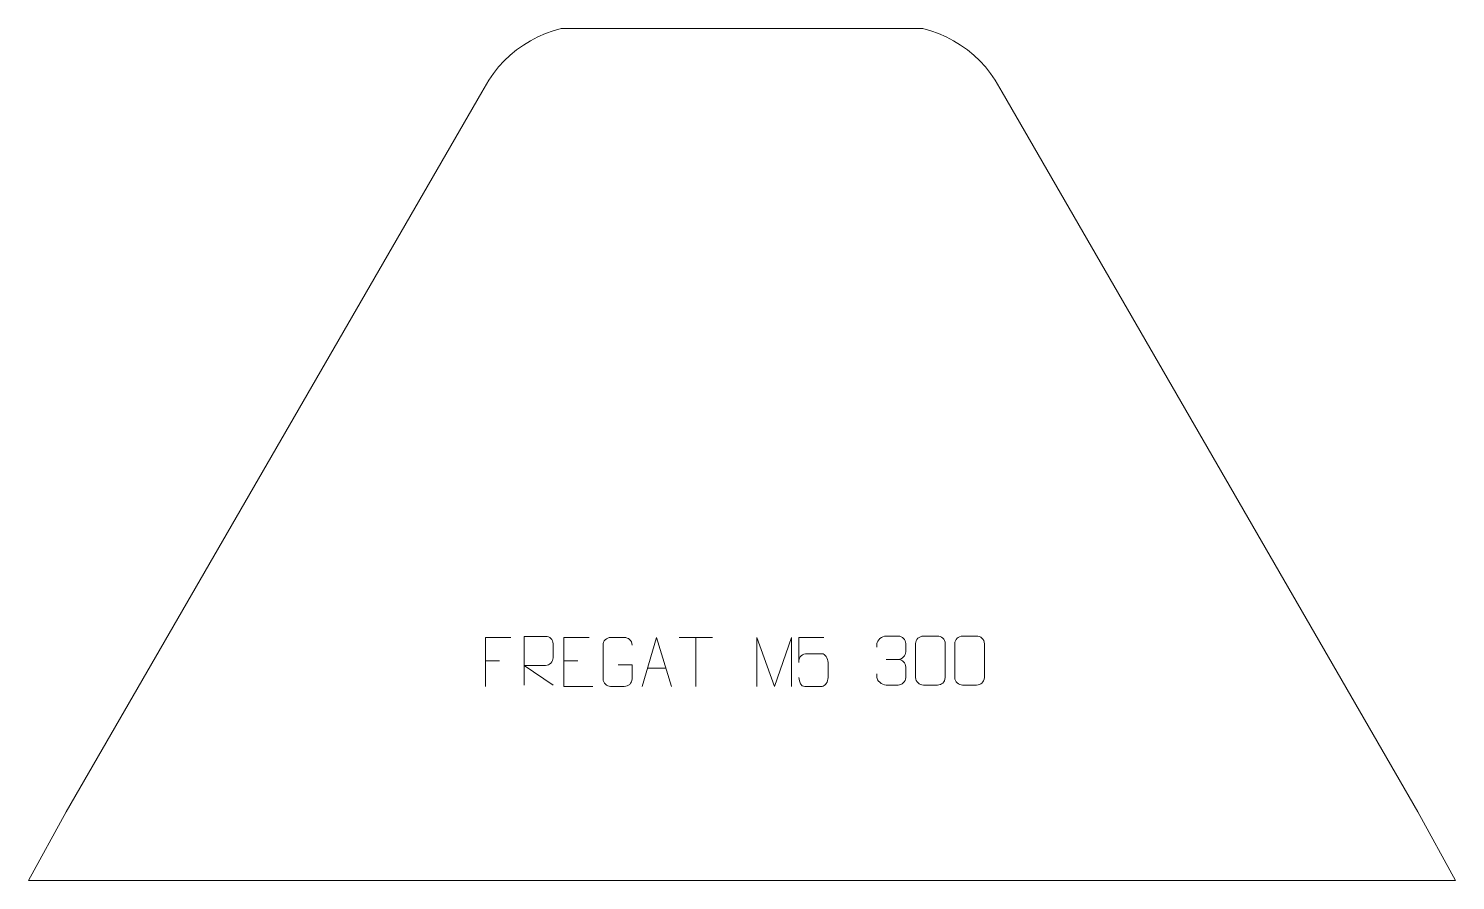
# Model space of a CAD drawing. Header units: millimetres. Extents: x -426 to 302, y 1025 to 1460.
import ezdxf

# ---------------------------------------------------------------- set-up
doc = ezdxf.new("R2010")
doc.units = ezdxf.units.MM
doc.header["$MEASUREMENT"] = 0
doc.layers.add('layer 1', color=7, linetype='Continuous')

msp = doc.modelspace()

# ---------------------------------------------------------------- linework, layer by layer
at = {"layer": 'layer 1', "color": 242, "lineweight": 9}
msp.add_open_spline([(-154.3009, 1460.2792), (-154.3009, 1460.2792), (30.2321, 1460.2792), (30.2321, 1460.2792), (30.2321, 1460.2792), (30.2321, 1460.2792), (34.312, 1459.1409), (34.312, 1459.1409), (34.312, 1459.1409), (34.312, 1459.1409), (38.303, 1457.7226), (38.303, 1457.7226), (38.303, 1457.7226), (38.303, 1457.7226), (42.1873, 1456.0313), (42.1873, 1456.0313), (42.1873, 1456.0313), (42.1873, 1456.0313), (45.9447, 1454.0761), (45.9447, 1454.0761), (45.9447, 1454.0761), (45.9447, 1454.0761), (49.5572, 1451.8653), (49.5572, 1451.8653), (49.5572, 1451.8653), (49.5572, 1451.8653), (53.0084, 1449.4113), (53.0084, 1449.4113), (53.0084, 1449.4113), (53.0084, 1449.4113), (56.281, 1446.7236), (56.281, 1446.7236), (56.281, 1446.7236), (56.281, 1446.7236), (59.3616, 1443.8155), (59.3616, 1443.8155), (59.3616, 1443.8155), (59.3616, 1443.8155), (62.233, 1440.703), (62.233, 1440.703), (62.233, 1440.703), (62.233, 1440.703), (64.883, 1437.3982), (64.883, 1437.3982), (64.883, 1437.3982), (64.883, 1437.3982), (67.2977, 1433.918), (67.2977, 1433.918), (67.2977, 1433.918), (67.2977, 1433.918), (70.8437, 1427.7733), (70.8437, 1427.7733), (70.8437, 1427.7733), (70.8437, 1427.7733), (282.9651, 1060.2793), (282.9651, 1060.2793), (282.9651, 1060.2793), (282.9651, 1060.2793), (302.2157, 1025.2802), (302.2157, 1025.2802), (302.2157, 1025.2802), (302.2157, 1025.2802), (-426.2833, 1025.2802), (-426.2833, 1025.2802), (-426.2833, 1025.2802), (-426.2833, 1025.2802), (-407.0339, 1060.2793), (-407.0339, 1060.2793), (-407.0339, 1060.2793), (-407.0339, 1060.2793), (-194.9125, 1427.7733), (-194.9125, 1427.7733), (-194.9125, 1427.7733), (-194.9125, 1427.7733), (-191.3653, 1433.918), (-191.3653, 1433.918), (-191.3653, 1433.918), (-191.3653, 1433.918), (-188.9502, 1437.3982), (-188.9502, 1437.3982), (-188.9502, 1437.3982), (-188.9502, 1437.3982), (-186.3018, 1440.703), (-186.3018, 1440.703), (-186.3018, 1440.703), (-186.3018, 1440.703), (-183.43, 1443.8155), (-183.43, 1443.8155), (-183.43, 1443.8155), (-183.43, 1443.8155), (-180.3498, 1446.7236), (-180.3498, 1446.7236), (-180.3498, 1446.7236), (-180.3498, 1446.7236), (-177.0773, 1449.4113), (-177.0773, 1449.4113), (-177.0773, 1449.4113), (-177.0773, 1449.4113), (-173.6248, 1451.8653), (-173.6248, 1451.8653), (-173.6248, 1451.8653), (-173.6248, 1451.8653), (-170.0118, 1454.0761), (-170.0118, 1454.0761), (-170.0118, 1454.0761), (-170.0118, 1454.0761), (-166.2545, 1456.0313), (-166.2545, 1456.0313), (-166.2545, 1456.0313), (-166.2545, 1456.0313), (-162.3719, 1457.7226), (-162.3719, 1457.7226), (-162.3719, 1457.7226), (-162.3719, 1457.7226), (-158.3809, 1459.1409), (-158.3809, 1459.1409), (-158.3809, 1459.1409), (-158.3809, 1459.1409), (-154.3009, 1460.2792), (-154.3009, 1460.2792)], degree=3, knots=[0, 0, 0, 0, 0.03225806, 0.03225806, 0.03225806, 0.03225806, 0.06451613, 0.06451613, 0.06451613, 0.06451613, 0.09677419, 0.09677419, 0.09677419, 0.09677419, 0.12903226, 0.12903226, 0.12903226, 0.12903226, 0.16129032, 0.16129032, 0.16129032, 0.16129032, 0.19354839, 0.19354839, 0.19354839, 0.19354839, 0.22580645, 0.22580645, 0.22580645, 0.22580645, 0.25806452, 0.25806452, 0.25806452, 0.25806452, 0.29032258, 0.29032258, 0.29032258, 0.29032258, 0.32258065, 0.32258065, 0.32258065, 0.32258065, 0.35483871, 0.35483871, 0.35483871, 0.35483871, 0.38709677, 0.38709677, 0.38709677, 0.38709677, 0.41935484, 0.41935484, 0.41935484, 0.41935484, 0.4516129, 0.4516129, 0.4516129, 0.4516129, 0.48387097, 0.48387097, 0.48387097, 0.48387097, 0.51612903, 0.51612903, 0.51612903, 0.51612903, 0.5483871, 0.5483871, 0.5483871, 0.5483871, 0.58064516, 0.58064516, 0.58064516, 0.58064516, 0.61290323, 0.61290323, 0.61290323, 0.61290323, 0.64516129, 0.64516129, 0.64516129, 0.64516129, 0.67741935, 0.67741935, 0.67741935, 0.67741935, 0.70967742, 0.70967742, 0.70967742, 0.70967742, 0.74193548, 0.74193548, 0.74193548, 0.74193548, 0.77419355, 0.77419355, 0.77419355, 0.77419355, 0.80645161, 0.80645161, 0.80645161, 0.80645161, 0.83870968, 0.83870968, 0.83870968, 0.83870968, 0.87096774, 0.87096774, 0.87096774, 0.87096774, 0.90322581, 0.90322581, 0.90322581, 0.90322581, 0.93548387, 0.93548387, 0.93548387, 0.93548387, 1, 1, 1, 1], dxfattribs=at)
at = {"layer": 'layer 1', "color": 250, "lineweight": 9}
for points, knots in [([(-180.125, 1149.3345), (-180.125, 1149.3345), (-192.999, 1149.3345), (-192.999, 1149.3345), (-192.999, 1149.3345), (-192.999, 1149.3345), (-192.999, 1124.3809), (-192.999, 1124.3809)], [0, 0, 0, 0, 0.33333333, 0.33333333, 0.33333333, 0.33333333, 1, 1, 1, 1]), ([(-173.1629, 1124.9781), (-173.1629, 1124.9781), (-173.1629, 1149.9316), (-173.1629, 1149.9316), (-173.1629, 1149.9316), (-169.5681, 1149.9316), (-165.9726, 1149.9316), (-162.3774, 1149.9316), (-162.3774, 1149.9316), (-160.0521, 1149.8939), (-158.4948, 1148.4039), (-158.4989, 1146.0375), (-158.4989, 1146.0375), (-158.4993, 1144.002), (-158.4993, 1140.9426), (-158.4989, 1138.9066), (-158.4989, 1138.9066), (-158.5054, 1137.0311), (-160.3177, 1135.0893), (-162.3272, 1135.0702), (-162.3272, 1135.0702), (-162.3272, 1135.0702), (-173.1629, 1135.0702), (-173.1629, 1135.0702), (-173.1629, 1135.0702), (-173.1629, 1135.0702), (-158.5082, 1124.9781), (-158.5082, 1124.9781)], [0, 0, 0, 0, 0.125, 0.125, 0.125, 0.125, 0.25, 0.25, 0.25, 0.25, 0.375, 0.375, 0.375, 0.375, 0.5, 0.5, 0.5, 0.5, 0.625, 0.625, 0.625, 0.625, 0.75, 0.75, 0.75, 0.75, 1, 1, 1, 1]), ([(-140.125, 1149.3345), (-140.125, 1149.3345), (-152.9989, 1149.3345), (-152.9989, 1149.3345), (-152.9989, 1149.3345), (-152.9989, 1149.3345), (-152.9989, 1124.3809), (-152.9989, 1124.3809), (-152.9989, 1124.3809), (-152.9989, 1124.3809), (-138.1331, 1124.3809), (-138.1331, 1124.3809)], [0, 0, 0, 0, 0.25, 0.25, 0.25, 0.25, 0.5, 0.5, 0.5, 0.5, 1, 1, 1, 1]), ([(-125.3111, 1135.3667), (-125.3111, 1135.3667), (-118.143, 1135.3667), (-118.143, 1135.3667), (-118.143, 1135.3667), (-118.143, 1135.3667), (-118.143, 1128.1986), (-118.143, 1128.1986), (-118.143, 1128.1986), (-118.2827, 1125.8752), (-119.9599, 1124.3956), (-122.1077, 1124.3848), (-122.1077, 1124.3848), (-124.4395, 1124.3852), (-126.7715, 1124.3852), (-129.103, 1124.3848), (-129.103, 1124.3848), (-131.0279, 1124.2794), (-133.0001, 1126.1639), (-132.9889, 1128.1812), (-132.9889, 1128.1812), (-132.9885, 1133.9513), (-132.9885, 1139.721), (-132.9889, 1145.4903), (-132.9889, 1145.4903), (-132.9847, 1147.6284), (-131.2379, 1149.3476), (-129.0856, 1149.3342), (-129.0856, 1149.3342), (-126.7599, 1149.3342), (-124.4338, 1149.3342), (-122.1077, 1149.3342), (-122.1077, 1149.3342), (-120.161, 1149.3696), (-118.1696, 1147.8781), (-118.143, 1145.4404)], [0, 0, 0, 0, 0.1, 0.1, 0.1, 0.1, 0.2, 0.2, 0.2, 0.2, 0.3, 0.3, 0.3, 0.3, 0.4, 0.4, 0.4, 0.4, 0.5, 0.5, 0.5, 0.5, 0.6, 0.6, 0.6, 0.6, 0.7, 0.7, 0.7, 0.7, 0.8, 0.8, 0.8, 0.8, 1, 1, 1, 1]), ([(-113.0364, 1124.381), (-113.0364, 1124.381), (-105.6654, 1149.3345), (-105.6654, 1149.3345), (-105.6654, 1149.3345), (-105.6654, 1149.3345), (-98.0955, 1124.381), (-98.0955, 1124.381)], [0, 0, 0, 0, 0.33333333, 0.33333333, 0.33333333, 0.33333333, 1, 1, 1, 1]), ([(-54.4084, 1124.3788), (-54.4084, 1124.3788), (-54.4084, 1149.3367), (-54.4084, 1149.3367), (-54.4084, 1149.3367), (-54.4084, 1149.3367), (-45.4833, 1124.3788), (-45.4833, 1124.3788), (-45.4833, 1124.3788), (-45.4833, 1124.3788), (-36.7234, 1149.3362), (-36.7234, 1149.3362), (-36.7234, 1149.3362), (-36.7234, 1149.3362), (-36.7234, 1124.3788), (-36.7234, 1124.3788)], [0, 0, 0, 0, 0.2, 0.2, 0.2, 0.2, 0.4, 0.4, 0.4, 0.4, 0.6, 0.6, 0.6, 0.6, 1, 1, 1, 1]), ([(-20.1718, 1149.3125), (-20.1718, 1149.3125), (-33.0235, 1149.3125), (-33.0235, 1149.3125), (-33.0235, 1149.3125), (-33.0232, 1145.0819), (-33.0232, 1140.851), (-33.0235, 1136.6198), (-33.0235, 1136.6198), (-33.0238, 1139.9299), (-31.3928, 1141.0017), (-28.5808, 1141.0622), (-28.5808, 1141.0622), (-26.1412, 1141.0625), (-23.7017, 1141.0625), (-21.2625, 1141.0622), (-21.2625, 1141.0622), (-19.6127, 1141.069), (-18.1378, 1138.6885), (-18.1093, 1136.6198), (-18.1093, 1136.6198), (-18.1096, 1134.0325), (-18.1096, 1131.4449), (-18.1093, 1128.8572), (-18.1093, 1128.8572), (-18.0631, 1126.8978), (-19.5625, 1124.4615), (-21.1884, 1124.403), (-21.1884, 1124.403), (-23.1449, 1124.4033), (-28.0399, 1124.4033), (-29.9969, 1124.403), (-29.9969, 1124.403), (-31.8424, 1124.3942), (-32.9495, 1126.359), (-32.9703, 1128.9101)], [0, 0, 0, 0, 0.1, 0.1, 0.1, 0.1, 0.2, 0.2, 0.2, 0.2, 0.3, 0.3, 0.3, 0.3, 0.4, 0.4, 0.4, 0.4, 0.5, 0.5, 0.5, 0.5, 0.6, 0.6, 0.6, 0.6, 0.7, 0.7, 0.7, 0.7, 0.8, 0.8, 0.8, 0.8, 1, 1, 1, 1]), ([(6.8103, 1144.3419), (6.8103, 1144.3419), (6.8103, 1146.1991), (6.8103, 1146.1991), (6.8103, 1146.1991), (6.796, 1147.941), (9.4605, 1150.0591), (11.5196, 1150.0364), (11.5196, 1150.0364), (13.5837, 1150.0364), (15.6477, 1150.0364), (17.7114, 1150.0364), (17.7114, 1150.0364), (19.9059, 1150.0452), (21.5042, 1148.1984), (21.5486, 1146.2863), (21.5486, 1146.2863), (21.5482, 1144.8512), (21.5482, 1143.4161), (21.5486, 1141.9806), (21.5486, 1141.9806), (21.5, 1140.3271), (19.8974, 1138.0971), (17.6991, 1138.1071), (17.6991, 1138.1071), (19.9028, 1138.0959), (21.5108, 1136.2927), (21.5648, 1134.2332), (21.5648, 1134.2332), (21.5644, 1132.4485), (21.5644, 1130.6638), (21.5648, 1128.8787), (21.5648, 1128.8787), (21.5749, 1126.8173), (19.52, 1125.0542), (17.6991, 1125.0623), (17.6991, 1125.0623), (15.6338, 1125.0626), (13.5686, 1125.0626), (11.503, 1125.0623), (11.503, 1125.0623), (9.3344, 1125.0738), (6.8034, 1127.474), (6.7848, 1128.9358), (6.7848, 1128.9358), (6.7848, 1128.9358), (6.7848, 1130.8444), (6.7848, 1130.8444)], [0, 0, 0, 0, 0.07692308, 0.07692308, 0.07692308, 0.07692308, 0.15384615, 0.15384615, 0.15384615, 0.15384615, 0.23076923, 0.23076923, 0.23076923, 0.23076923, 0.30769231, 0.30769231, 0.30769231, 0.30769231, 0.38461538, 0.38461538, 0.38461538, 0.38461538, 0.46153846, 0.46153846, 0.46153846, 0.46153846, 0.53846154, 0.53846154, 0.53846154, 0.53846154, 0.61538462, 0.61538462, 0.61538462, 0.61538462, 0.69230769, 0.69230769, 0.69230769, 0.69230769, 0.76923077, 0.76923077, 0.76923077, 0.76923077, 0.84615385, 0.84615385, 0.84615385, 0.84615385, 1, 1, 1, 1]), ([(30.5941, 1150.0487), (32.9602, 1150.0487), (35.3267, 1150.0487), (37.6932, 1150.0487), (37.6932, 1150.0487), (39.6737, 1150.0843), (41.6997, 1148.59), (41.7268, 1146.1479), (41.7268, 1146.1479), (41.7264, 1140.3905), (41.7264, 1134.6327), (41.7268, 1128.8745), (41.7268, 1128.8745), (41.5847, 1126.5469), (39.8783, 1125.0646), (37.6932, 1125.0538), (37.6932, 1125.0538), (35.3208, 1125.0542), (32.9484, 1125.0542), (30.5764, 1125.0538), (30.5764, 1125.0538), (28.6179, 1124.9482), (26.6115, 1126.8361), (26.6229, 1128.8571), (26.6229, 1128.8571), (26.6233, 1134.6377), (26.6233, 1140.418), (26.6229, 1146.1978), (26.6229, 1146.1978), (26.6272, 1148.3398), (28.4043, 1150.0623), (30.5941, 1150.0487)], [0, 0, 0, 0, 0.11111111, 0.11111111, 0.11111111, 0.11111111, 0.22222222, 0.22222222, 0.22222222, 0.22222222, 0.33333333, 0.33333333, 0.33333333, 0.33333333, 0.44444444, 0.44444444, 0.44444444, 0.44444444, 0.55555556, 0.55555556, 0.55555556, 0.55555556, 0.66666667, 0.66666667, 0.66666667, 0.66666667, 0.77777778, 0.77777778, 0.77777778, 0.77777778, 1, 1, 1, 1]), ([(50.5941, 1150.0487), (52.9602, 1150.0487), (55.3267, 1150.0487), (57.6932, 1150.0487), (57.6932, 1150.0487), (59.6737, 1150.0843), (61.6997, 1148.59), (61.7268, 1146.1479), (61.7268, 1146.1479), (61.7264, 1140.3905), (61.7264, 1134.6327), (61.7268, 1128.8745), (61.7268, 1128.8745), (61.5847, 1126.5469), (59.8783, 1125.0646), (57.6932, 1125.0538), (57.6932, 1125.0538), (55.3208, 1125.0542), (52.9484, 1125.0542), (50.5764, 1125.0538), (50.5764, 1125.0538), (48.6179, 1124.9482), (46.6115, 1126.8361), (46.6229, 1128.8571), (46.6229, 1128.8571), (46.6233, 1134.6377), (46.6233, 1140.418), (46.6229, 1146.1978), (46.6229, 1146.1978), (46.6272, 1148.3398), (48.4043, 1150.0623), (50.5941, 1150.0487)], [0, 0, 0, 0, 0.11111111, 0.11111111, 0.11111111, 0.11111111, 0.22222222, 0.22222222, 0.22222222, 0.22222222, 0.33333333, 0.33333333, 0.33333333, 0.33333333, 0.44444444, 0.44444444, 0.44444444, 0.44444444, 0.55555556, 0.55555556, 0.55555556, 0.55555556, 0.66666667, 0.66666667, 0.66666667, 0.66666667, 0.77777778, 0.77777778, 0.77777778, 0.77777778, 1, 1, 1, 1])]:
    msp.add_open_spline(points, degree=3, knots=knots, dxfattribs=at)
for points in [[(-94.0595, 1149.311), (-94.0595, 1149.311), (-77.0723, 1149.311), (-77.0723, 1149.311)], [(-85.5657, 1124.381), (-85.5657, 1124.381), (-85.5657, 1149.3345), (-85.5657, 1149.3345)], [(-192.999, 1137.4548), (-192.999, 1137.4548), (-185.8309, 1137.4548), (-185.8309, 1137.4548)], [(-152.9989, 1137.4548), (-152.9989, 1137.4548), (-145.8308, 1137.4548), (-145.8308, 1137.4548)], [(11.52, 1138.0967), (11.52, 1138.0967), (17.7164, 1138.0967), (17.7164, 1138.0967)], [(-110.3138, 1133.6304), (-110.3138, 1133.6304), (-100.8181, 1133.6304), (-100.8181, 1133.6304)]]:
    msp.add_open_spline(points, degree=3, dxfattribs=at)

doc.saveas('drawing.dxf')
